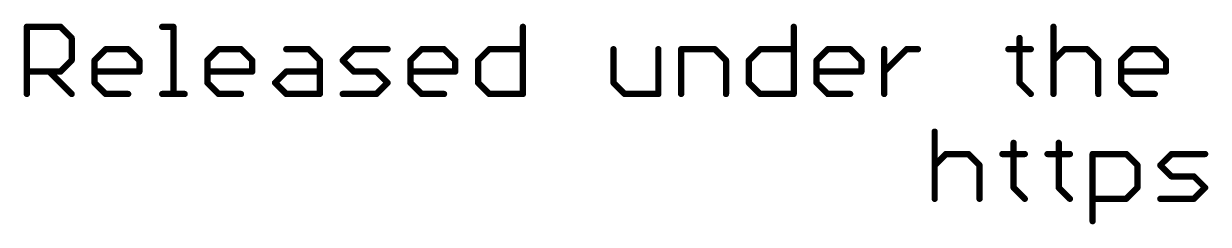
# Model space of a CAD drawing. Extents: x -1 to 129, y -23 to 41.
# Drawn here: x 3.81 to 32.46, y -18.32 to -13.46 of the extents above; entities that cross this region are included whole.
import ezdxf

# ---------------------------------------------------------------- set-up
doc = ezdxf.new("R2010")
doc.units = 0
doc.layers.add('51', color=53, linetype='CONTINUOUS')

msp = doc.modelspace()

# ---------------------------------------------------------------- linework, layer by layer
at = {"layer": '51', "const_width": 0.1524}
for points in [[(3.8862, -15.1638), (3.8862, -13.5368)], [(3.8862, -13.5368), (4.6997, -13.5368)], [(4.6997, -13.5368), (4.9709, -13.808)], [(7.1605, -13.5368), (7.4317, -13.5368)], [(7.4317, -13.5368), (7.4317, -15.1638)], [(15.8852, -13.5368), (15.8852, -15.1638)], [(22.4339, -13.5368), (22.4339, -15.1638)], [(28.7164, -13.5368), (28.7164, -15.1638)], [(4.9709, -13.808), (4.9709, -14.3503)], [(27.8961, -13.808), (27.8961, -14.8926)], [(5.5234, -14.3503), (5.7945, -14.0791)], [(5.7945, -14.0791), (6.3369, -14.0791)], [(6.3369, -14.0791), (6.608, -14.3503)], [(8.252, -14.3503), (8.5231, -14.0791)], [(8.5231, -14.0791), (9.0654, -14.0791)], [(9.0654, -14.0791), (9.3366, -14.3503)], [(10.1603, -14.0791), (10.7026, -14.0791)], [(10.7026, -14.0791), (10.9738, -14.3503)], [(11.5263, -14.3503), (11.7974, -14.0791)], [(11.7974, -14.0791), (12.6109, -14.0791)], [(13.1634, -14.3503), (13.4346, -14.0791)], [(13.4346, -14.0791), (13.9769, -14.0791)], [(13.9769, -14.0791), (14.2481, -14.3503)], [(14.8006, -14.3503), (15.0717, -14.0791)], [(15.0717, -14.0791), (15.8852, -14.0791)], [(18.0749, -14.0791), (18.0749, -14.8926)], [(19.1595, -15.1638), (19.1595, -14.0791)], [(19.712, -15.1638), (19.712, -14.0791)], [(19.712, -14.0791), (20.5255, -14.0791)], [(20.5255, -14.0791), (20.7967, -14.3503)], [(21.3492, -14.3503), (21.6204, -14.0791)], [(21.6204, -14.0791), (22.4339, -14.0791)], [(22.9864, -14.3503), (23.2575, -14.0791)], [(23.2575, -14.0791), (23.7999, -14.0791)], [(23.7999, -14.0791), (24.071, -14.3503)], [(24.6235, -15.1638), (24.6235, -14.0791)], [(24.6235, -14.6215), (25.1658, -14.0791)], [(25.1658, -14.0791), (25.437, -14.0791)], [(27.625, -14.0791), (28.1673, -14.0791)], [(28.7164, -14.3503), (28.9876, -14.0791)], [(28.9876, -14.0791), (29.5299, -14.0791)], [(29.5299, -14.0791), (29.8011, -14.3503)], [(30.3536, -14.3503), (30.6247, -14.0791)], [(30.6247, -14.0791), (31.1671, -14.0791)], [(31.1671, -14.0791), (31.4382, -14.3503)], [(4.9709, -14.3503), (4.6997, -14.6215)], [(5.5234, -14.8926), (5.5234, -14.3503)], [(6.608, -14.3503), (6.608, -14.6215)], [(8.252, -14.8926), (8.252, -14.3503)], [(9.3366, -14.3503), (9.3366, -14.6215)], [(10.9738, -14.3503), (10.9738, -15.1638)], [(11.7974, -14.6215), (11.5263, -14.3503)], [(13.1634, -14.8926), (13.1634, -14.3503)], [(14.2481, -14.3503), (14.2481, -14.6215)], [(14.8006, -14.8926), (14.8006, -14.3503)], [(20.7967, -14.3503), (20.7967, -15.1638)], [(21.3492, -14.8926), (21.3492, -14.3503)], [(22.9864, -14.8926), (22.9864, -14.3503)], [(24.071, -14.3503), (24.071, -14.6215)], [(29.8011, -14.3503), (29.8011, -15.1638)], [(30.3536, -14.8926), (30.3536, -14.3503)], [(31.4382, -14.3503), (31.4382, -14.6215)], [(4.6997, -14.6215), (3.8862, -14.6215)], [(4.4285, -14.6215), (4.9709, -15.1638)], [(6.608, -14.6215), (5.5234, -14.6215)], [(9.3366, -14.6215), (8.252, -14.6215)], [(9.8891, -14.8926), (10.1603, -14.6215)], [(10.1603, -14.6215), (10.9738, -14.6215)], [(12.3398, -14.6215), (11.7974, -14.6215)], [(12.6109, -14.8926), (12.3398, -14.6215)], [(14.2481, -14.6215), (13.1634, -14.6215)], [(24.071, -14.6215), (22.9864, -14.6215)], [(31.4382, -14.6215), (30.3536, -14.6215)], [(5.7945, -15.1638), (5.5234, -14.8926)], [(8.5231, -15.1638), (8.252, -14.8926)], [(10.1603, -15.1638), (9.8891, -14.8926)], [(12.3398, -15.1638), (12.6109, -14.8926)], [(13.4346, -15.1638), (13.1634, -14.8926)], [(15.0717, -15.1638), (14.8006, -14.8926)], [(18.0749, -14.8926), (18.3461, -15.1638)], [(21.6204, -15.1638), (21.3492, -14.8926)], [(23.2575, -15.1638), (22.9864, -14.8926)], [(27.8961, -14.8926), (28.1673, -15.1638)], [(30.6247, -15.1638), (30.3536, -14.8926)], [(6.3369, -15.1638), (5.7945, -15.1638)], [(7.1605, -15.1638), (7.7028, -15.1638)], [(9.0654, -15.1638), (8.5231, -15.1638)], [(10.9738, -15.1638), (10.1603, -15.1638)], [(11.5263, -15.1638), (12.3398, -15.1638)], [(13.9769, -15.1638), (13.4346, -15.1638)], [(15.8852, -15.1638), (15.0717, -15.1638)], [(18.3461, -15.1638), (19.1595, -15.1638)], [(22.4339, -15.1638), (21.6204, -15.1638)], [(23.7999, -15.1638), (23.2575, -15.1638)], [(31.1671, -15.1638), (30.6247, -15.1638)], [(25.8434, -16.0768), (25.8434, -17.7038)], [(27.7517, -16.348), (27.7517, -17.4326)], [(28.8431, -16.348), (28.8431, -17.4326)], [(25.8434, -16.8903), (26.1145, -16.6191)], [(26.1145, -16.6191), (26.6569, -16.6191)], [(26.6569, -16.6191), (26.928, -16.8903)], [(27.4805, -16.6191), (28.0228, -16.6191)], [(28.572, -16.6191), (29.1143, -16.6191)], [(29.6634, -18.2461), (29.6634, -16.6191)], [(29.6634, -16.6191), (30.4769, -16.6191)], [(30.4769, -16.6191), (30.748, -16.8903)], [(31.3005, -16.8903), (31.5717, -16.6191)], [(31.5717, -16.6191), (32.3852, -16.6191)], [(26.928, -16.8903), (26.928, -17.7038)], [(30.748, -16.8903), (30.748, -17.4326)], [(31.5717, -17.1615), (31.3005, -16.8903)], [(32.114, -17.1615), (31.5717, -17.1615)], [(32.3852, -17.4326), (32.114, -17.1615)], [(27.7517, -17.4326), (28.0228, -17.7038)], [(28.8431, -17.4326), (29.1143, -17.7038)], [(30.748, -17.4326), (30.4769, -17.7038)], [(32.114, -17.7038), (32.3852, -17.4326)], [(30.4769, -17.7038), (29.6634, -17.7038)], [(31.3005, -17.7038), (32.114, -17.7038)]]:
    msp.add_lwpolyline(points, dxfattribs=at)
at = {"layer": '51', "const_width": 0.0762}
for points in [[(3.9243, -13.5368, 1), (3.8481, -13.5368)], [(3.8862, -13.4987, 1), (3.8862, -13.5749)], [(4.7266, -13.5099, 1), (4.6728, -13.5638)], [(4.6997, -13.5749, 1), (4.6997, -13.4987)], [(7.1605, -13.4987, 1), (7.1605, -13.5749)], [(7.4698, -13.5368, 1), (7.3936, -13.5368)], [(7.4317, -13.5749, 1), (7.4317, -13.4987)], [(15.9233, -13.5368, 1), (15.8471, -13.5368)], [(22.472, -13.5368, 1), (22.3958, -13.5368)], [(28.7545, -13.5368, 1), (28.6783, -13.5368)], [(5.009, -13.808, 1), (4.9328, -13.808)], [(4.9439, -13.8349, 1), (4.9978, -13.781)], [(27.9342, -13.808, 1), (27.858, -13.808)], [(5.7945, -14.041, 1), (5.7945, -14.1172)], [(5.8215, -14.1061, 1), (5.7676, -14.0522)], [(6.3638, -14.0522, 1), (6.3099, -14.1061)], [(6.3369, -14.1172, 1), (6.3369, -14.041)], [(8.5231, -14.041, 1), (8.5231, -14.1172)], [(8.5501, -14.1061, 1), (8.4962, -14.0522)], [(9.0924, -14.0522, 1), (9.0385, -14.1061)], [(9.0654, -14.1172, 1), (9.0654, -14.041)], [(10.1603, -14.041, 1), (10.1603, -14.1172)], [(10.7295, -14.0522, 1), (10.6757, -14.1061)], [(10.7026, -14.1172, 1), (10.7026, -14.041)], [(11.7974, -14.041, 1), (11.7974, -14.1172)], [(11.8244, -14.1061, 1), (11.7705, -14.0522)], [(12.6109, -14.1172, 1), (12.6109, -14.041)], [(13.4346, -14.041, 1), (13.4346, -14.1172)], [(13.4615, -14.1061, 1), (13.4076, -14.0522)], [(14.0039, -14.0522, 1), (13.95, -14.1061)], [(13.9769, -14.1172, 1), (13.9769, -14.041)], [(15.0717, -14.041, 1), (15.0717, -14.1172)], [(15.0987, -14.1061, 1), (15.0448, -14.0522)], [(15.8852, -14.1172, 1), (15.8852, -14.041)], [(18.113, -14.0791, 1), (18.0368, -14.0791)], [(19.1976, -14.0791, 1), (19.1214, -14.0791)], [(19.7501, -14.0791, 1), (19.6739, -14.0791)], [(19.712, -14.041, 1), (19.712, -14.1172)], [(20.5525, -14.0522, 1), (20.4986, -14.1061)], [(20.5255, -14.1172, 1), (20.5255, -14.041)], [(21.6204, -14.041, 1), (21.6204, -14.1172)], [(21.6473, -14.1061, 1), (21.5934, -14.0522)], [(22.4339, -14.1172, 1), (22.4339, -14.041)], [(23.2575, -14.041, 1), (23.2575, -14.1172)], [(23.2845, -14.1061, 1), (23.2306, -14.0522)], [(23.8268, -14.0522, 1), (23.7729, -14.1061)], [(23.7999, -14.1172, 1), (23.7999, -14.041)], [(24.6616, -14.0791, 1), (24.5854, -14.0791)], [(25.1658, -14.041, 1), (25.1658, -14.1172)], [(25.1928, -14.1061, 1), (25.1389, -14.0522)], [(25.437, -14.1172, 1), (25.437, -14.041)], [(27.625, -14.041, 1), (27.625, -14.1172)], [(28.1673, -14.1172, 1), (28.1673, -14.041)], [(28.9876, -14.041, 1), (28.9876, -14.1172)], [(29.0145, -14.1061, 1), (28.9606, -14.0522)], [(29.5568, -14.0522, 1), (29.503, -14.1061)], [(29.5299, -14.1172, 1), (29.5299, -14.041)], [(30.6247, -14.041, 1), (30.6247, -14.1172)], [(30.6517, -14.1061, 1), (30.5978, -14.0522)], [(31.194, -14.0522, 1), (31.1401, -14.1061)], [(31.1671, -14.1172, 1), (31.1671, -14.041)], [(4.9328, -14.3503, 1), (5.009, -14.3503)], [(4.9978, -14.3772, 1), (4.9439, -14.3234)], [(5.5615, -14.3503, 1), (5.4853, -14.3503)], [(5.4964, -14.3234, 1), (5.5503, -14.3772)], [(6.6461, -14.3503, 1), (6.5699, -14.3503)], [(6.5811, -14.3772, 1), (6.635, -14.3234)], [(8.2901, -14.3503, 1), (8.2139, -14.3503)], [(8.225, -14.3234, 1), (8.2789, -14.3772)], [(9.3747, -14.3503, 1), (9.2985, -14.3503)], [(9.3097, -14.3772, 1), (9.3636, -14.3234)], [(11.0119, -14.3503, 1), (10.9357, -14.3503)], [(10.9468, -14.3772, 1), (11.0007, -14.3234)], [(11.5532, -14.3234, 1), (11.4993, -14.3772)], [(11.4993, -14.3234, 1), (11.5532, -14.3772)], [(13.2015, -14.3503, 1), (13.1253, -14.3503)], [(13.1365, -14.3234, 1), (13.1904, -14.3772)], [(14.2862, -14.3503, 1), (14.21, -14.3503)], [(14.2211, -14.3772, 1), (14.275, -14.3234)], [(14.8387, -14.3503, 1), (14.7625, -14.3503)], [(14.7736, -14.3234, 1), (14.8275, -14.3772)], [(20.8348, -14.3503, 1), (20.7586, -14.3503)], [(20.7698, -14.3772, 1), (20.8236, -14.3234)], [(21.3873, -14.3503, 1), (21.3111, -14.3503)], [(21.3223, -14.3234, 1), (21.3761, -14.3772)], [(23.0245, -14.3503, 1), (22.9483, -14.3503)], [(22.9594, -14.3234, 1), (23.0133, -14.3772)], [(24.1091, -14.3503, 1), (24.0329, -14.3503)], [(24.0441, -14.3772, 1), (24.098, -14.3234)], [(28.6895, -14.3234, 1), (28.7433, -14.3772)], [(29.8392, -14.3503, 1), (29.763, -14.3503)], [(29.7741, -14.3772, 1), (29.828, -14.3234)], [(30.3917, -14.3503, 1), (30.3155, -14.3503)], [(30.3266, -14.3234, 1), (30.3805, -14.3772)], [(31.4763, -14.3503, 1), (31.4001, -14.3503)], [(31.4113, -14.3772, 1), (31.4652, -14.3234)], [(3.8862, -14.5834, 1), (3.8862, -14.6596)], [(4.4555, -14.5945, 1), (4.4016, -14.6484)], [(4.6728, -14.5945, 1), (4.7266, -14.6484)], [(4.6997, -14.6596, 1), (4.6997, -14.5834)], [(5.5234, -14.5834, 1), (5.5234, -14.6596)], [(6.5699, -14.6215, 1), (6.6461, -14.6215)], [(6.608, -14.6596, 1), (6.608, -14.5834)], [(8.252, -14.5834, 1), (8.252, -14.6596)], [(9.2985, -14.6215, 1), (9.3747, -14.6215)], [(9.3366, -14.6596, 1), (9.3366, -14.5834)], [(10.1603, -14.5834, 1), (10.1603, -14.6596)], [(10.1872, -14.6484, 1), (10.1333, -14.5945)], [(10.9738, -14.6596, 1), (10.9738, -14.5834)], [(11.7974, -14.5834, 1), (11.7974, -14.6596)], [(11.7705, -14.6484, 1), (11.8244, -14.5945)], [(12.3667, -14.5945, 1), (12.3128, -14.6484)], [(12.3398, -14.6596, 1), (12.3398, -14.5834)], [(13.1634, -14.5834, 1), (13.1634, -14.6596)], [(14.21, -14.6215, 1), (14.2862, -14.6215)], [(14.2481, -14.6596, 1), (14.2481, -14.5834)], [(22.9864, -14.5834, 1), (22.9864, -14.6596)], [(24.0329, -14.6215, 1), (24.1091, -14.6215)], [(24.071, -14.6596, 1), (24.071, -14.5834)], [(24.5966, -14.5945, 1), (24.6505, -14.6484)], [(30.3536, -14.5834, 1), (30.3536, -14.6596)], [(31.4001, -14.6215, 1), (31.4763, -14.6215)], [(31.4382, -14.6596, 1), (31.4382, -14.5834)], [(5.5503, -14.8657, 1), (5.4964, -14.9196)], [(5.4853, -14.8926, 1), (5.5615, -14.8926)], [(8.2789, -14.8657, 1), (8.225, -14.9196)], [(8.2139, -14.8926, 1), (8.2901, -14.8926)], [(9.916, -14.8657, 1), (9.8622, -14.9196)], [(9.8622, -14.8657, 1), (9.916, -14.9196)], [(12.6379, -14.9196, 1), (12.584, -14.8657)], [(12.584, -14.9196, 1), (12.6379, -14.8657)], [(13.1904, -14.8657, 1), (13.1365, -14.9196)], [(13.1253, -14.8926, 1), (13.2015, -14.8926)], [(14.8275, -14.8657, 1), (14.7736, -14.9196)], [(14.7625, -14.8926, 1), (14.8387, -14.8926)], [(18.1018, -14.8657, 1), (18.0479, -14.9196)], [(18.0368, -14.8926, 1), (18.113, -14.8926)], [(21.3761, -14.8657, 1), (21.3223, -14.9196)], [(21.3111, -14.8926, 1), (21.3873, -14.8926)], [(23.0133, -14.8657, 1), (22.9594, -14.9196)], [(22.9483, -14.8926, 1), (23.0245, -14.8926)], [(27.9231, -14.8657, 1), (27.8692, -14.9196)], [(27.858, -14.8926, 1), (27.9342, -14.8926)], [(30.3805, -14.8657, 1), (30.3266, -14.9196)], [(30.3155, -14.8926, 1), (30.3917, -14.8926)], [(3.8481, -15.1638, 1), (3.9243, -15.1638)], [(4.9439, -15.1907, 1), (4.9978, -15.1369)], [(5.7945, -15.1257, 1), (5.7945, -15.2019)], [(5.7676, -15.1907, 1), (5.8215, -15.1369)], [(6.3369, -15.2019, 1), (6.3369, -15.1257)], [(7.1605, -15.1257, 1), (7.1605, -15.2019)], [(7.3936, -15.1638, 1), (7.4698, -15.1638)], [(7.7028, -15.2019, 1), (7.7028, -15.1257)], [(8.5231, -15.1257, 1), (8.5231, -15.2019)], [(8.4962, -15.1907, 1), (8.5501, -15.1369)], [(9.0654, -15.2019, 1), (9.0654, -15.1257)], [(10.1603, -15.1257, 1), (10.1603, -15.2019)], [(10.1333, -15.1907, 1), (10.1872, -15.1369)], [(10.9357, -15.1638, 1), (11.0119, -15.1638)], [(10.9738, -15.2019, 1), (10.9738, -15.1257)], [(11.5263, -15.1257, 1), (11.5263, -15.2019)], [(12.3128, -15.1369, 1), (12.3667, -15.1907)], [(12.3398, -15.2019, 1), (12.3398, -15.1257)], [(13.4346, -15.1257, 1), (13.4346, -15.2019)], [(13.4076, -15.1907, 1), (13.4615, -15.1369)], [(13.9769, -15.2019, 1), (13.9769, -15.1257)], [(15.0717, -15.1257, 1), (15.0717, -15.2019)], [(15.0448, -15.1907, 1), (15.0987, -15.1369)], [(15.8471, -15.1638, 1), (15.9233, -15.1638)], [(15.8852, -15.2019, 1), (15.8852, -15.1257)], [(18.3461, -15.1257, 1), (18.3461, -15.2019)], [(18.3191, -15.1907, 1), (18.373, -15.1369)], [(19.1214, -15.1638, 1), (19.1976, -15.1638)], [(19.1595, -15.2019, 1), (19.1595, -15.1257)], [(19.6739, -15.1638, 1), (19.7501, -15.1638)], [(20.7586, -15.1638, 1), (20.8348, -15.1638)], [(21.6204, -15.1257, 1), (21.6204, -15.2019)], [(21.5934, -15.1907, 1), (21.6473, -15.1369)], [(22.3958, -15.1638, 1), (22.472, -15.1638)], [(22.4339, -15.2019, 1), (22.4339, -15.1257)], [(23.2575, -15.1257, 1), (23.2575, -15.2019)], [(23.2306, -15.1907, 1), (23.2845, -15.1369)], [(23.7999, -15.2019, 1), (23.7999, -15.1257)], [(24.5854, -15.1638, 1), (24.6616, -15.1638)], [(28.1404, -15.1907, 1), (28.1942, -15.1369)], [(28.6783, -15.1638, 1), (28.7545, -15.1638)], [(29.763, -15.1638, 1), (29.8392, -15.1638)], [(30.6247, -15.1257, 1), (30.6247, -15.2019)], [(30.5978, -15.1907, 1), (30.6517, -15.1369)], [(31.1671, -15.2019, 1), (31.1671, -15.1257)], [(25.8815, -16.0768, 1), (25.8053, -16.0768)], [(27.7898, -16.348, 1), (27.7136, -16.348)], [(28.8812, -16.348, 1), (28.805, -16.348)], [(26.1145, -16.581, 1), (26.1145, -16.6572)], [(26.1415, -16.6461, 1), (26.0876, -16.5922)], [(26.6838, -16.5922, 1), (26.6299, -16.6461)], [(26.6569, -16.6572, 1), (26.6569, -16.581)], [(27.4805, -16.581, 1), (27.4805, -16.6572)], [(28.0228, -16.6572, 1), (28.0228, -16.581)], [(28.572, -16.581, 1), (28.572, -16.6572)], [(29.1143, -16.6572, 1), (29.1143, -16.581)], [(29.7015, -16.6191, 1), (29.6253, -16.6191)], [(29.6634, -16.581, 1), (29.6634, -16.6572)], [(30.5038, -16.5922, 1), (30.4499, -16.6461)], [(30.4769, -16.6572, 1), (30.4769, -16.581)], [(31.5717, -16.581, 1), (31.5717, -16.6572)], [(31.5986, -16.6461, 1), (31.5448, -16.5922)], [(32.3852, -16.6572, 1), (32.3852, -16.581)], [(25.8164, -16.8634, 1), (25.8703, -16.9172)], [(26.9661, -16.8903, 1), (26.8899, -16.8903)], [(26.9011, -16.9172, 1), (26.955, -16.8634)], [(30.7861, -16.8903, 1), (30.7099, -16.8903)], [(30.7211, -16.9172, 1), (30.775, -16.8634)], [(31.3275, -16.8634, 1), (31.2736, -16.9172)], [(31.2736, -16.8634, 1), (31.3275, -16.9172)], [(31.5717, -17.1234, 1), (31.5717, -17.1996)], [(31.5448, -17.1884, 1), (31.5986, -17.1345)], [(32.141, -17.1345, 1), (32.0871, -17.1884)], [(32.114, -17.1996, 1), (32.114, -17.1234)], [(27.7786, -17.4057, 1), (27.7247, -17.4596)], [(27.7136, -17.4326, 1), (27.7898, -17.4326)], [(28.8701, -17.4057, 1), (28.8162, -17.4596)], [(28.805, -17.4326, 1), (28.8812, -17.4326)], [(30.7099, -17.4326, 1), (30.7861, -17.4326)], [(30.775, -17.4596, 1), (30.7211, -17.4057)], [(32.4121, -17.4596, 1), (32.3583, -17.4057)], [(32.3583, -17.4596, 1), (32.4121, -17.4057)], [(25.8053, -17.7038, 1), (25.8815, -17.7038)], [(26.8899, -17.7038, 1), (26.9661, -17.7038)], [(27.9959, -17.7307, 1), (28.0498, -17.6769)], [(29.0873, -17.7307, 1), (29.1412, -17.6769)], [(29.6634, -17.6657, 1), (29.6634, -17.7419)], [(30.4499, -17.6769, 1), (30.5038, -17.7307)], [(30.4769, -17.7419, 1), (30.4769, -17.6657)], [(31.3005, -17.6657, 1), (31.3005, -17.7419)], [(32.0871, -17.6769, 1), (32.141, -17.7307)], [(32.114, -17.7419, 1), (32.114, -17.6657)], [(29.6253, -18.2461, 1), (29.7015, -18.2461)]]:
    msp.add_lwpolyline(points, format="xyb", dxfattribs=at)

doc.saveas('drawing.dxf')
